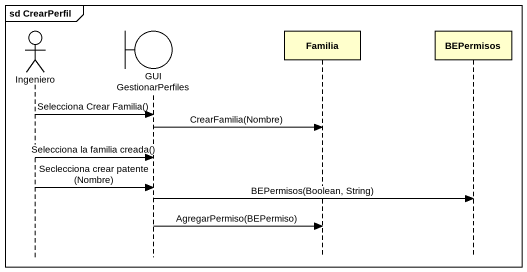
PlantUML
@startuml
mainframe sd CrearPerfil
hide footbox
actor Ingeniero
boundary "GUI GestionarPerfiles" as GUI_GestionarPerfiles
participant Familia
participant BEPermisos

Ingeniero -> GUI_GestionarPerfiles : Selecciona Crear Familia()
GUI_GestionarPerfiles -> Familia : CrearFamilia(Nombre)
Ingeniero -> GUI_GestionarPerfiles : Selecciona la familia creada()
Ingeniero -> GUI_GestionarPerfiles : Seclecciona crear patente (Nombre)
GUI_GestionarPerfiles -> BEPermisos : BEPermisos(Boolean, String)
GUI_GestionarPerfiles -> Familia : AgregarPermiso(BEPermiso)
@enduml
